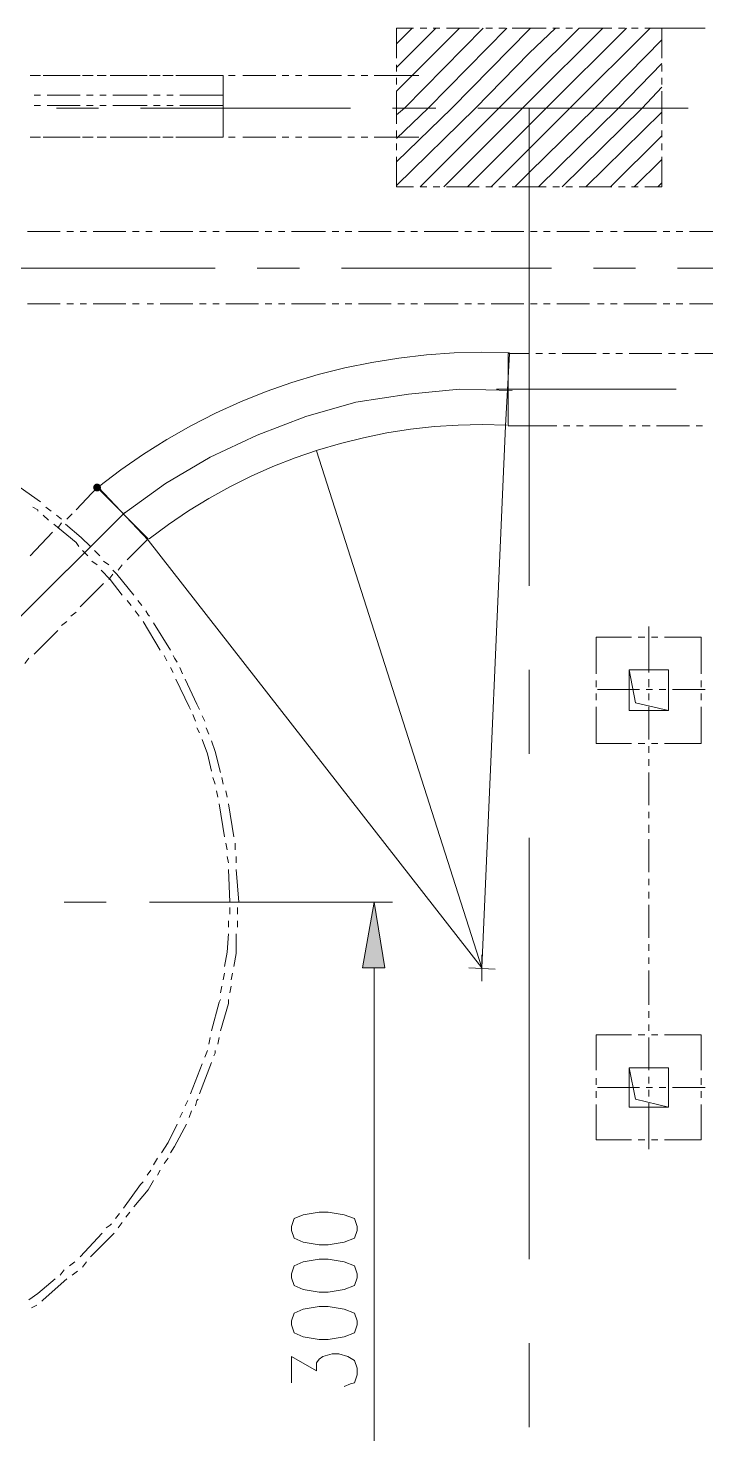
# Model space of a CAD drawing. Header units: millimetres. Extents: x 29 to 95071, y 20 to 67221.
# Drawn here: x 54137 to 56695, y 47176 to 52485 of the extents above; entities that cross this region are included whole.
import ezdxf

# ---------------------------------------------------------------- set-up
doc = ezdxf.new("R2010")
doc.units = ezdxf.units.MM

msp = doc.modelspace()

# ---------------------------------------------------------------- hatches: boundary and pattern name
h = msp.add_hatch(color=7)
edge = h.paths.add_edge_path()
edge.add_arc((54397.4, 50750), 14.9, 0, 360)
h = msp.add_hatch(color=7)
h.dxf.hatch_style = 2
h.paths.add_polyline_path([(55398.6, 48935.9), (55482.9, 48935.9), (55443.2, 49183.7)])

# ---------------------------------------------------------------- linework, layer by layer
at = {"color": 7, "lineweight": 0}
for points in [[(55527.5, 52425.3), (55587, 52484.8)], [(55527.5, 52336.1), (55676.2, 52484.8)], [(55527.5, 52246.8), (55765.4, 52484.8)], [(55527.5, 52157.6), (55557.2, 52182.4), (55854.6, 52484.8)], [(55527.5, 52068.4), (55646.5, 52182.4), (55943.9, 52484.8)], [(55527.5, 51979.2), (55735.7, 52182.4), (56028.1, 52479.8), (56033.1, 52484.8)], [(55527.5, 51890), (55824.9, 52182.4), (56028.1, 52390.6), (56127.2, 52484.8)], [(55591.9, 52484.8), (55527.5, 52484.8), (55527.5, 52370.8)], [(55616.7, 51885), (55914.1, 52182.4), (56028.1, 52296.4), (56216.5, 52484.8)], [(55641.5, 52484.8), (55616.7, 52484.8)], [(55691.1, 52484.8), (55666.3, 52484.8)], [(55705.9, 51885), (56003.3, 52182.4), (56028.1, 52207.2), (56305.7, 52484.8)], [(55839.8, 52484.8), (55715.9, 52484.8)], [(55795.2, 51885), (56028.1, 52118), (56092.6, 52182.4), (56394.9, 52484.8)], [(55889.3, 52484.8), (55864.6, 52484.8)], [(55884.4, 51885), (56028.1, 52028.8), (56181.8, 52182.4), (56484.1, 52484.8)], [(55938.9, 52484.8), (55914.1, 52484.8)], [(56092.6, 52484.8), (55963.7, 52484.8)], [(56142.1, 52484.8), (56117.3, 52484.8)], [(56191.7, 52484.8), (56166.9, 52484.8)], [(56340.4, 52484.8), (56216.5, 52484.8)], [(56389.9, 52484.8), (56365.2, 52484.8)], [(56439.5, 52484.8), (56414.7, 52484.8)], [(56528.7, 52370.8), (56528.7, 52484.8), (56464.3, 52484.8)], [(56528.7, 52484.8), (56692.3, 52484.8)], [(55973.6, 51885), (56028.1, 51939.5), (56275.9, 52182.4), (56528.7, 52440.2)], [(55527.5, 52346), (55527.5, 52321.2)], [(56062.8, 51885), (56365.2, 52182.4), (56528.7, 52350.9)], [(56528.7, 52321.2), (56528.7, 52346)], [(54144.6, 52306.3), (54169.4, 52306.3)], [(54184.3, 52306.3), (54159.5, 52306.3)], [(54194.2, 52306.3), (54318.1, 52306.3)], [(54333, 52306.3), (54209.1, 52306.3)], [(54342.9, 52306.3), (54367.7, 52306.3)], [(54382.5, 52306.3), (54357.8, 52306.3)], [(54397.4, 52306.3), (54422.2, 52306.3)], [(54432.1, 52306.3), (54407.3, 52306.3)], [(54447, 52306.3), (54570.9, 52306.3)], [(54585.8, 52306.3), (54456.9, 52306.3)], [(54595.7, 52306.3), (54620.5, 52306.3)], [(54635.3, 52306.3), (54610.5, 52306.3)], [(54645.2, 52306.3), (54670, 52306.3)], [(54684.9, 52306.3), (54660.1, 52306.3)], [(54694.8, 52306.3), (54818.7, 52306.3)], [(54709.7, 52306.3), (54873.2, 52306.3), (54873.2, 52073.4)], [(54843.5, 52306.3), (54868.3, 52306.3)], [(54893.1, 52306.3), (54917.9, 52306.3)], [(54947.6, 52306.3), (55071.5, 52306.3)], [(55096.3, 52306.3), (55121.1, 52306.3)], [(55145.9, 52306.3), (55170.6, 52306.3)], [(55195.4, 52306.3), (55319.3, 52306.3)], [(55344.1, 52306.3), (55368.9, 52306.3)], [(55393.7, 52306.3), (55418.5, 52306.3)], [(55443.2, 52306.3), (55611.8, 52306.3)], [(55527.5, 52296.4), (55527.5, 52271.6)], [(56528.7, 52271.6), (56528.7, 52296.4)], [(55527.5, 52246.8), (55527.5, 52122.9)], [(56152, 51885), (56454.4, 52182.4), (56528.7, 52261.7)], [(56528.7, 52122.9), (56528.7, 52246.8)], [(54184.3, 52232), (54159.5, 52232)], [(54184.3, 52192.3), (54159.5, 52192.3)], [(54333, 52232), (54209.1, 52232)], [(54333, 52192.3), (54209.1, 52192.3)], [(54243.8, 52182.4), (54402.4, 52182.4)], [(54382.5, 52232), (54357.8, 52232)], [(54382.5, 52192.3), (54357.8, 52192.3)], [(54432.1, 52232), (54407.3, 52232)], [(54432.1, 52192.3), (54407.3, 52192.3)], [(54585.8, 52232), (54456.9, 52232)], [(54585.8, 52192.3), (54456.9, 52192.3)], [(54561, 52182.4), (55354, 52182.4)], [(54635.3, 52232), (54610.5, 52232)], [(54635.3, 52192.3), (54610.5, 52192.3)], [(54684.9, 52232), (54660.1, 52232)], [(54684.9, 52192.3), (54660.1, 52192.3)], [(54873.2, 52232), (54709.7, 52232)], [(54873.2, 52192.3), (54709.7, 52192.3)], [(55512.6, 52182.4), (55676.2, 52182.4)], [(55834.8, 52182.4), (56627.9, 52182.4)], [(56028.1, 50378.2), (56028.1, 52182.4)], [(56241.2, 51885), (56528.7, 52167.5)], [(55527.5, 52098.1), (55527.5, 52073.4)], [(56335.4, 51885), (56528.7, 52078.3)], [(56528.7, 52073.4), (56528.7, 52098.1)], [(54144.6, 52073.4), (54169.4, 52073.4)], [(54184.3, 52073.4), (54159.5, 52073.4)], [(54194.2, 52073.4), (54318.1, 52073.4)], [(54333, 52073.4), (54209.1, 52073.4)], [(54342.9, 52073.4), (54367.7, 52073.4)], [(54382.5, 52073.4), (54357.8, 52073.4)], [(54397.4, 52073.4), (54422.2, 52073.4)], [(54432.1, 52073.4), (54407.3, 52073.4)], [(54447, 52073.4), (54570.9, 52073.4)], [(54585.8, 52073.4), (54456.9, 52073.4)], [(54595.7, 52073.4), (54620.5, 52073.4)], [(54635.3, 52073.4), (54610.5, 52073.4)], [(54645.2, 52073.4), (54670, 52073.4)], [(54684.9, 52073.4), (54660.1, 52073.4)], [(54694.8, 52073.4), (54818.7, 52073.4)], [(54873.2, 52073.4), (54709.7, 52073.4)], [(54843.5, 52073.4), (54868.3, 52073.4)], [(54893.1, 52073.4), (54917.9, 52073.4)], [(54947.6, 52073.4), (55071.5, 52073.4)], [(55096.3, 52073.4), (55121.1, 52073.4)], [(55145.9, 52073.4), (55170.6, 52073.4)], [(55195.4, 52073.4), (55319.3, 52073.4)], [(55344.1, 52073.4), (55368.9, 52073.4)], [(55393.7, 52073.4), (55418.5, 52073.4)], [(55443.2, 52073.4), (55611.8, 52073.4)], [(55527.5, 52048.6), (55527.5, 52023.8)], [(56528.7, 52023.8), (56528.7, 52048.6)], [(55527.5, 51999), (55527.5, 51885), (55591.9, 51885)], [(56424.6, 51885), (56528.7, 51989.1)], [(56528.7, 51885), (56528.7, 51999)], [(55616.7, 51885), (55641.5, 51885)], [(55666.3, 51885), (55691.1, 51885)], [(55715.9, 51885), (55839.8, 51885)], [(55864.6, 51885), (55889.3, 51885)], [(55914.1, 51885), (55938.9, 51885)], [(55963.7, 51885), (56092.6, 51885)], [(56117.3, 51885), (56142.1, 51885)], [(56166.9, 51885), (56191.7, 51885)], [(56216.5, 51885), (56340.4, 51885)], [(56365.2, 51885), (56389.9, 51885)], [(56414.7, 51885), (56439.5, 51885)], [(56464.3, 51885), (56528.7, 51885)], [(56513.9, 51885), (56528.7, 51899.9)], [(54134.7, 51716.5), (54258.6, 51716.5)], [(54283.4, 51716.5), (54308.2, 51716.5)], [(54333, 51716.5), (54357.8, 51716.5)], [(54382.5, 51716.5), (54506.5, 51716.5)], [(54531.2, 51716.5), (54556, 51716.5)], [(54580.8, 51716.5), (54605.6, 51716.5)], [(54635.3, 51716.5), (54759.2, 51716.5)], [(54784, 51716.5), (54808.8, 51716.5)], [(54833.6, 51716.5), (54858.4, 51716.5)], [(54883.2, 51716.5), (55007.1, 51716.5)], [(55031.9, 51716.5), (55056.6, 51716.5)], [(55081.4, 51716.5), (55106.2, 51716.5)], [(55131, 51716.5), (55259.9, 51716.5)], [(55284.6, 51716.5), (55309.4, 51716.5)], [(55334.2, 51716.5), (55359, 51716.5)], [(55383.8, 51716.5), (55507.7, 51716.5)], [(55532.5, 51716.5), (55557.2, 51716.5)], [(55582, 51716.5), (55606.8, 51716.5)], [(55631.6, 51716.5), (55760.5, 51716.5)], [(55785.2, 51716.5), (55810, 51716.5)], [(55834.8, 51716.5), (55859.6, 51716.5)], [(55884.4, 51716.5), (56008.3, 51716.5)], [(56033.1, 51716.5), (56057.9, 51716.5)], [(56082.6, 51716.5), (56107.4, 51716.5)], [(56132.2, 51716.5), (56256.1, 51716.5)], [(56280.9, 51716.5), (56305.7, 51716.5)], [(56335.4, 51716.5), (56360.2, 51716.5)], [(56385, 51716.5), (56508.9, 51716.5)], [(56533.7, 51716.5), (56558.5, 51716.5)], [(56583.2, 51716.5), (56608, 51716.5)], [(56632.8, 51716.5), (56756.7, 51716.5)], [(54050.5, 51577.7), (54843.5, 51577.7)], [(55002.1, 51577.7), (55160.7, 51577.7)], [(55319.3, 51577.7), (56112.4, 51577.7)], [(56271, 51577.7), (56429.6, 51577.7)], [(56588.2, 51577.7), (57381.3, 51577.7)], [(54134.7, 51443.9), (54258.6, 51443.9)], [(54283.4, 51443.9), (54308.2, 51443.9)], [(54333, 51443.9), (54357.8, 51443.9)], [(54382.5, 51443.9), (54506.5, 51443.9)], [(54531.2, 51443.9), (54556, 51443.9)], [(54585.8, 51443.9), (54610.5, 51443.9)], [(54635.3, 51443.9), (54759.2, 51443.9)], [(54784, 51443.9), (54808.8, 51443.9)], [(54833.6, 51443.9), (54858.4, 51443.9)], [(54883.2, 51443.9), (55007.1, 51443.9)], [(55031.9, 51443.9), (55056.6, 51443.9)], [(55081.4, 51443.9), (55106.2, 51443.9)], [(55131, 51443.9), (55259.9, 51443.9)], [(55284.6, 51443.9), (55309.4, 51443.9)], [(55334.2, 51443.9), (55359, 51443.9)], [(55383.8, 51443.9), (55507.7, 51443.9)], [(55532.5, 51443.9), (55557.2, 51443.9)], [(55582, 51443.9), (55606.8, 51443.9)], [(55631.6, 51443.9), (55760.5, 51443.9)], [(55785.2, 51443.9), (55810, 51443.9)], [(55834.8, 51443.9), (55859.6, 51443.9)], [(55884.4, 51443.9), (56008.3, 51443.9)], [(56033.1, 51443.9), (56057.9, 51443.9)], [(56082.6, 51443.9), (56107.4, 51443.9)], [(56132.2, 51443.9), (56256.1, 51443.9)], [(56285.9, 51443.9), (56310.6, 51443.9)], [(56335.4, 51443.9), (56360.2, 51443.9)], [(56385, 51443.9), (56508.9, 51443.9)], [(56533.7, 51443.9), (56558.5, 51443.9)], [(56583.2, 51443.9), (56608, 51443.9)], [(56632.8, 51443.9), (56756.7, 51443.9)], [(55954.1, 51258.3), (55849, 51260.5), (55744.4, 51258), (55640.2, 51250.8), (55536.7, 51239), (55434.1, 51222.6), (55332.5, 51201.6), (55232, 51176.2), (55132.7, 51146.3), (55034.9, 51112), (54938.7, 51073.3), (54844.3, 51030.4), (54751.7, 50983.2), (54661.1, 50931.8), (54572.7, 50876.2), (54486.6, 50816.6), (54403.1, 50752.9)], [(55953.8, 51255.5), (55938.9, 50982.9)], [(55948.8, 51255.5), (56028.1, 51255.5)], [(55948.8, 51255.5), (55948.8, 50982.9)], [(56052.9, 51255.5), (56077.7, 51255.5)], [(56102.5, 51255.5), (56127.2, 51255.5)], [(56152, 51255.5), (56280.9, 51255.5)], [(56305.7, 51255.5), (56330.5, 51255.5)], [(56355.2, 51255.5), (56380, 51255.5)], [(56404.8, 51255.5), (56528.7, 51255.5)], [(56553.5, 51255.5), (56578.3, 51255.5)], [(56603.1, 51255.5), (56627.9, 51255.5)], [(56652.6, 51255.5), (56776.6, 51255.5)], [(54496.5, 50650.8), (54655.2, 50764.8), (54823.7, 50864), (55002.1, 50948.2), (55185.5, 51017.6), (55373.9, 51072.1), (55572.1, 51101.9), (55765.4, 51121.7), (55963.7, 51116.8)], [(55904.2, 51121.7), (56583.2, 51121.7)], [(55938.9, 50982.9), (55849.7, 48935.9), (54590.7, 50551.7)], [(55942.1, 50985.9), (55851.1, 50987.9), (55760.4, 50985.8), (55670.1, 50979.8), (55580.4, 50969.8), (55491.4, 50955.9), (55403.2, 50938.1), (55315.9, 50916.5), (55229.7, 50891.1), (55144.7, 50861.9), (55061.1, 50829.1), (54978.9, 50792.5), (54898.2, 50752.4), (54819.3, 50708.6), (54742.1, 50661.3), (54667, 50610.5), (54593.9, 50556.2)], [(55948.8, 50982.9), (56132.2, 50982.9)], [(56157, 50982.9), (56181.8, 50982.9)], [(56206.6, 50982.9), (56231.3, 50982.9)], [(56256.1, 50982.9), (56380, 50982.9)], [(56404.8, 50982.9), (56429.6, 50982.9)], [(56454.4, 50982.9), (56484.1, 50982.9)], [(56508.9, 50982.9), (56632.8, 50982.9)], [(56657.6, 50982.9), (56682.4, 50982.9)], [(55225.2, 50888.8), (55849.7, 48935.9)], [(54184.3, 50695.4), (54085.2, 50764.8)], [(54397.4, 50750), (54318.1, 50665.7)], [(54397.4, 50750), (54590.7, 50556.7)], [(54402.4, 50750), (54590.7, 50551.7)], [(54065.3, 50219.6), (54501.5, 50655.8)], [(54174.4, 50660.8), (54174.4, 50665.7), (54154.5, 50675.6)], [(54214, 50626.1), (54194.2, 50645.9)], [(54223.9, 50660.8), (54204.1, 50675.6)], [(54263.6, 50631), (54243.8, 50645.9)], [(54303.2, 50650.8), (54283.4, 50631)], [(54328, 50526.9), (54318.1, 50541.8), (54233.8, 50611.2)], [(54263.6, 50616.1), (54248.7, 50596.3)], [(54372.6, 50526.9), (54337.9, 50561.6), (54278.5, 50611.2)], [(54228.9, 50581.4), (54144.6, 50492.2)], [(54590.7, 50556.7), (54511.4, 50477.4)], [(54362.7, 50492.2), (54342.9, 50512.1)], [(54407.3, 50492.2), (54387.5, 50512.1)], [(54397.4, 50457.5), (54377.6, 50472.4)], [(54491.6, 50343.5), (54447, 50403), (54412.3, 50437.7)], [(54442, 50457.5), (54422.2, 50472.4)], [(54536.2, 50343.5), (54471.8, 50422.8), (54456.9, 50437.7)], [(54491.6, 50457.5), (54476.7, 50437.7)], [(54422.2, 50388.1), (54333, 50298.9)], [(54456.9, 50422.8), (54442, 50403)], [(54318.1, 50279.1), (54298.3, 50264.2)], [(54526.3, 50303.9), (54511.4, 50323.7)], [(54556, 50264.2), (54541.2, 50284.1)], [(54565.9, 50303.9), (54551.1, 50323.7)], [(54595.7, 50264.2), (54590.7, 50269.2), (54580.8, 50284.1)], [(54283.4, 50244.4), (54263.6, 50229.5)], [(54635.3, 50135.4), (54570.9, 50244.4)], [(54675, 50135.4), (54610.5, 50239.4)], [(56479.2, 50051.1), (56479.2, 50224.6)], [(54248.7, 50209.7), (54159.5, 50120.5)], [(56280.9, 50046.1), (56280.9, 50184.9)], [(56280.9, 50184.9), (56414.7, 50184.9)], [(56439.5, 50184.9), (56464.3, 50184.9)], [(56489.1, 50184.9), (56513.9, 50184.9)], [(56538.6, 50184.9), (56677.4, 50184.9)], [(56677.4, 50046.1), (56677.4, 50184.9)], [(54660.1, 50095.7), (54650.2, 50115.5)], [(54699.8, 50090.8), (54689.9, 50105.6), (54684.9, 50115.5)], [(54139.7, 50105.6), (54124.8, 50085.8)], [(54684.9, 50051.1), (54675, 50070.9)], [(54719.6, 50046.1), (54709.7, 50070.9)], [(56028.1, 49743.8), (56028.1, 50061)], [(56404.8, 50061), (56553.5, 50061)], [(56553.5, 49907.4), (56553.5, 50061)], [(54749.3, 49912.3), (54744.4, 49922.2), (54694.8, 50026.3)], [(54784, 49912.3), (54774.1, 49932.1), (54729.5, 50026.3)], [(56280.9, 49996.6), (56280.9, 50021.4)], [(56479.2, 49996.6), (56479.2, 50026.3)], [(56677.4, 49996.6), (56677.4, 50021.4)], [(56280.9, 49947), (56280.9, 49971.8)], [(56285.9, 49986.7), (56444.5, 49986.7)], [(56469.2, 49986.7), (56494, 49986.7)], [(56479.2, 49947), (56479.2, 49971.8)], [(56518.8, 49986.7), (56543.6, 49986.7)], [(56568.4, 49986.7), (56692.3, 49986.7)], [(56677.4, 49947), (56677.4, 49971.8)], [(56280.9, 49783.4), (56280.9, 49922.2)], [(56479.2, 49798.3), (56479.2, 49922.2)], [(56677.4, 49783.4), (56677.4, 49922.2)], [(54769.2, 49867.7), (54759.2, 49892.5)], [(54803.9, 49867.7), (54793.9, 49887.5)], [(54784, 49823.1), (54774.1, 49842.9)], [(54828.6, 49679.4), (54813.8, 49743.8), (54793.9, 49798.3)], [(54818.7, 49818.1), (54808.8, 49842.9)], [(54863.3, 49674.4), (54843.5, 49753.7), (54828.6, 49793.4)], [(56280.9, 49783.4), (56414.7, 49783.4)], [(56439.5, 49783.4), (56464.3, 49783.4)], [(56479.2, 49748.7), (56479.2, 49773.5)], [(56489.1, 49783.4), (56513.9, 49783.4)], [(56538.6, 49783.4), (56677.4, 49783.4)], [(56479.2, 49699.2), (56479.2, 49724)], [(54843.5, 49629.8), (54833.6, 49654.6)], [(54873.2, 49629.8), (54868.3, 49654.6)], [(56479.2, 49550.5), (56479.2, 49674.4)], [(54853.4, 49580.2), (54848.5, 49605)], [(54888.1, 49580.2), (54883.2, 49605)], [(54878.2, 49431.5), (54858.4, 49555.4)], [(54912.9, 49431.5), (54893.1, 49555.4)], [(56479.2, 49500.9), (56479.2, 49525.7)], [(56479.2, 49446.4), (56479.2, 49476.1)], [(56028.1, 47835.5), (56028.1, 49426.6)], [(54888.1, 49382), (54883.2, 49406.7)], [(54917.9, 49382), (54917.9, 49406.7)], [(56479.2, 49297.7), (56479.2, 49421.6)], [(54893.1, 49332.4), (54888.1, 49357.2)], [(54922.8, 49332.4), (54922.8, 49357.2)], [(54898, 49183.7), (54893.1, 49307.6)], [(54932.7, 49183.7), (54922.8, 49307.6)], [(56479.2, 49248.1), (56479.2, 49272.9)], [(56479.2, 49198.6), (56479.2, 49223.4)], [(54432.1, 49183.7), (54273.5, 49183.7)], [(55334.2, 49183.7), (54595.7, 49183.7)], [(54898, 49139.1), (54898, 49163.9)], [(54927.8, 49139.1), (54927.8, 49163.9)], [(55512.6, 49183.7), (55314.4, 49183.7)], [(56479.2, 49049.9), (56479.2, 49173.8)], [(54893.1, 49089.5), (54893.1, 49114.3)], [(54927.8, 49089.5), (54927.8, 49114.3)], [(54878.2, 48940.8), (54888.1, 48995.4), (54893.1, 49064.7)], [(54912.9, 48940.8), (54922.8, 48990.4), (54922.8, 49064.7)], [(56479.2, 49000.3), (56479.2, 49025.1)], [(55849.7, 48985.4), (55849.7, 48886.3)], [(56479.2, 48950.7), (56479.2, 48975.5)], [(54873.2, 48891.3), (54878.2, 48916)], [(54903, 48891.3), (54907.9, 48916)], [(55443.2, 48935.9), (55443.2, 46432.8)], [(55899.2, 48930.9), (55800.1, 48935.9)], [(56479.2, 48797.1), (56479.2, 48926)], [(54863.3, 48841.7), (54868.3, 48866.5)], [(54898, 48841.7), (54903, 48866.5)], [(54828.6, 48698), (54858.4, 48807), (54863.3, 48816.9)], [(54863.3, 48698), (54893.1, 48802), (54893.1, 48816.9)], [(56479.2, 48747.5), (56479.2, 48772.3)], [(56280.9, 48683.1), (56414.7, 48683.1)], [(56280.9, 48549.3), (56280.9, 48683.1)], [(56439.5, 48683.1), (56464.3, 48683.1)], [(56479.2, 48698), (56479.2, 48722.7)], [(56489.1, 48683.1), (56513.9, 48683.1)], [(56538.6, 48683.1), (56677.4, 48683.1)], [(56677.4, 48549.3), (56677.4, 48683.1)], [(54818.7, 48648.4), (54823.7, 48673.2)], [(54853.4, 48648.4), (54858.4, 48673.2)], [(56479.2, 48549.3), (56479.2, 48673.2)], [(54749.3, 48460), (54793.9, 48574)], [(54784, 48460), (54828.6, 48579)], [(54803.9, 48598.8), (54813.8, 48623.6)], [(54838.5, 48603.8), (54843.5, 48613.7), (54843.5, 48623.6)], [(56280.9, 48494.7), (56280.9, 48519.5)], [(56404.8, 48559.2), (56553.5, 48559.2)], [(56404.8, 48410.5), (56404.8, 48559.2), (56429.6, 48440.2)], [(56479.2, 48499.7), (56479.2, 48524.5)], [(56553.5, 48410.5), (56553.5, 48559.2)], [(56677.4, 48494.7), (56677.4, 48519.5)], [(56280.9, 48445.2), (56280.9, 48470)], [(56285.9, 48484.8), (56444.5, 48484.8)], [(56469.2, 48484.8), (56494, 48484.8)], [(56479.2, 48450.1), (56479.2, 48474.9)], [(56518.8, 48484.8), (56543.6, 48484.8)], [(56568.4, 48484.8), (56692.3, 48484.8)], [(56677.4, 48445.2), (56677.4, 48470)], [(54729.5, 48415.4), (54739.4, 48435.3)], [(54769.2, 48415.4), (54774.1, 48435.3), (54779.1, 48440.2)], [(56280.9, 48286.6), (56280.9, 48420.4)], [(56404.8, 48410.5), (56553.5, 48410.5), (56429.6, 48440.2)], [(56479.2, 48251.9), (56479.2, 48425.4)], [(56677.4, 48286.6), (56677.4, 48420.4)], [(54709.7, 48370.8), (54719.6, 48390.7)], [(54744.4, 48370.8), (54754.3, 48395.6)], [(54640.3, 48237), (54665.1, 48276.7), (54699.8, 48346)], [(54675, 48237), (54689.9, 48261.8), (54734.5, 48346)], [(56280.9, 48286.6), (56414.7, 48286.6)], [(56439.5, 48286.6), (56464.3, 48286.6)], [(56489.1, 48286.6), (56513.9, 48286.6)], [(56538.6, 48286.6), (56677.4, 48286.6)], [(54610.5, 48192.4), (54625.4, 48217.2)], [(54650.2, 48197.4), (54665.1, 48217.2)], [(54585.8, 48152.7), (54600.6, 48172.6)], [(54625.4, 48152.7), (54635.3, 48172.6)], [(54496.5, 48028.8), (54561, 48118), (54570.9, 48128)], [(54536.2, 48033.8), (54590.7, 48098.2), (54610.5, 48132.9)], [(54466.8, 47989.2), (54481.7, 48009)], [(54506.5, 47994.1), (54521.3, 48014)], [(54432.1, 47954.5), (54447, 47964.4), (54451.9, 47969.3)], [(54476.7, 47954.5), (54491.6, 47974.3)], [(54333, 47845.4), (54417.2, 47934.7)], [(54372.6, 47845.4), (54461.8, 47934.7)], [(54258.6, 47776), (54273.5, 47795.9)], [(54293.3, 47810.7), (54313.2, 47825.6)], [(54303.2, 47776), (54323.1, 47790.9)], [(54342.9, 47805.8), (54357.8, 47825.6)], [(54139.7, 47681.9), (54174.4, 47706.7), (54238.8, 47761.2)], [(54189.2, 47676.9), (54194.2, 47681.9), (54283.4, 47761.2)], [(54149.6, 47652.1), (54169.4, 47662)], [(56028.1, 47201.1), (56028.1, 47518.3)], [(55131, 47369.6), (55131, 47468.7), (55225.2, 47414.2), (55225.2, 47444), (55235.1, 47458.8), (55249.9, 47468.7), (55284.6, 47478.7), (55309.4, 47478.7), (55344.1, 47468.7), (55368.9, 47453.9), (55378.8, 47424.1), (55378.8, 47399.3), (55368.9, 47369.6), (55354, 47364.7), (55329.2, 47354.7)]]:
    msp.add_lwpolyline(points, dxfattribs=at)
for points in [[(56404.8, 50061), (56404.8, 49907.4), (56553.5, 49907.4), (56429.6, 49937.1)], [(55398.6, 48935.9), (55482.9, 48935.9), (55443.2, 49183.7)], [(55131, 47944.6), (55140.9, 47914.8), (55175.6, 47900), (55235.1, 47890), (55269.8, 47890), (55329.2, 47900), (55368.9, 47914.8), (55378.8, 47944.6), (55378.8, 47959.4), (55368.9, 47989.2), (55329.2, 48004), (55269.8, 48014), (55235.1, 48014), (55175.6, 48004), (55140.9, 47989.2), (55131, 47959.4)], [(55131, 47766.1), (55140.9, 47736.4), (55175.6, 47721.5), (55235.1, 47711.6), (55269.8, 47711.6), (55329.2, 47721.5), (55368.9, 47736.4), (55378.8, 47766.1), (55378.8, 47781), (55368.9, 47810.7), (55329.2, 47825.6), (55269.8, 47835.5), (55235.1, 47835.5), (55175.6, 47825.6), (55140.9, 47810.7), (55131, 47781)], [(55131, 47587.7), (55140.9, 47558), (55175.6, 47543.1), (55235.1, 47533.2), (55269.8, 47533.2), (55329.2, 47543.1), (55368.9, 47558), (55378.8, 47587.7), (55378.8, 47602.6), (55368.9, 47632.3), (55329.2, 47647.2), (55269.8, 47657.1), (55235.1, 47657.1), (55175.6, 47647.2), (55140.9, 47632.3), (55131, 47602.6)]]:
    msp.add_lwpolyline(points, close=True, dxfattribs=at)

doc.saveas('drawing.dxf')
